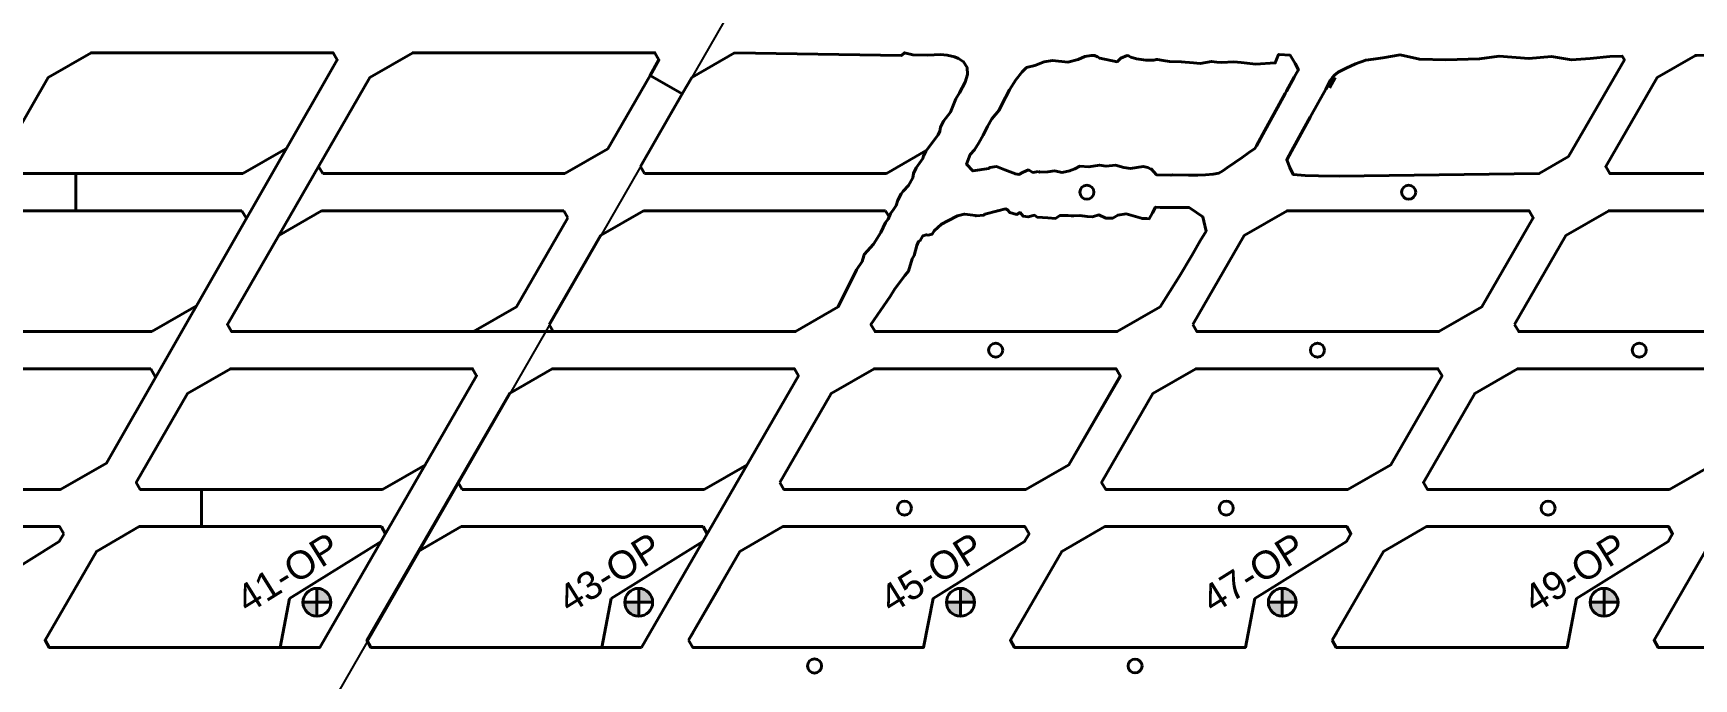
# Model space of a CAD drawing. Header units: millimetres. Extents: x -28 to 1943, y -5245 to 2752.
# Drawn here: x 1349.3 to 1528, y 15.4 to 84.9 of the extents above; entities that cross this region are included whole.
import ezdxf

# ---------------------------------------------------------------- set-up
doc = ezdxf.new("R2010")
doc.units = ezdxf.units.MM
doc.layers.add('167', color=10, linetype='Continuous')
doc.styles.add('DG-T1-473 TO 560$0$Standard', font='arial.ttf')

msp = doc.modelspace()

# ---------------------------------------------------------------- hatches: boundary and pattern name
at = {"linetype": 'Continuous', "lineweight": 40}
h = msp.add_hatch(color=3, dxfattribs=at)
h.paths.add_polyline_path([(1381.316, 23.601, 0.4142136), (1379.816, 25.101), (1379.816, 23.601)])
h.paths.add_polyline_path([(1379.816, 23.601), (1378.316, 23.601, 0.4142136), (1379.816, 22.101)])
h = msp.add_hatch(color=3, dxfattribs=at)
h.paths.add_polyline_path([(1381.316, 23.601, 0.4142136), (1379.816, 25.101), (1379.816, 23.601)])
h.paths.add_polyline_path([(1379.816, 23.601), (1378.316, 23.601, 0.4142136), (1379.816, 22.101)])
h = msp.add_hatch(color=3, dxfattribs=at)
h.paths.add_polyline_path([(1415.957, 23.601, 0.4142136), (1414.457, 25.101), (1414.457, 23.601)])
h.paths.add_polyline_path([(1414.457, 23.601), (1412.957, 23.601, 0.4142136), (1414.457, 22.101)])
h = msp.add_hatch(color=3, dxfattribs=at)
h.paths.add_polyline_path([(1415.957, 23.601, 0.4142136), (1414.457, 25.101), (1414.457, 23.601)])
h.paths.add_polyline_path([(1414.457, 23.601), (1412.957, 23.601, 0.4142136), (1414.457, 22.101)])
at = {"lineweight": 40}
h = msp.add_hatch(color=7, dxfattribs=at)
h.paths.add_polyline_path([(1450.598, 23.601, 0.4142136), (1449.098, 25.101), (1449.098, 23.601)])
h.paths.add_polyline_path([(1449.098, 23.601), (1447.598, 23.601, 0.4142136), (1449.098, 22.101)])
h = msp.add_hatch(color=256, dxfattribs=at)
h.paths.add_polyline_path([(1485.239, 23.601, 0.4142136), (1483.739, 25.101), (1483.739, 23.601)])
h.paths.add_polyline_path([(1483.739, 23.601), (1482.239, 23.601, 0.4142136), (1483.739, 22.101)])
h = msp.add_hatch(color=256, dxfattribs=at)
h.paths.add_polyline_path([(1485.239, 23.601, 0.4142136), (1483.739, 25.101), (1483.739, 23.601)])
h.paths.add_polyline_path([(1483.739, 23.601), (1482.239, 23.601, 0.4142136), (1483.739, 22.101)])
h = msp.add_hatch(color=256, dxfattribs=at)
h.paths.add_polyline_path([(1485.239, 23.601, 0.4142136), (1483.739, 25.101), (1483.739, 23.601)])
h.paths.add_polyline_path([(1483.739, 23.601), (1482.239, 23.601, 0.4142136), (1483.739, 22.101)])
h = msp.add_hatch(color=256, dxfattribs=at)
h.paths.add_polyline_path([(1519.88, 23.601, 0.4142136), (1518.38, 25.101), (1518.38, 23.601)])
h.paths.add_polyline_path([(1518.38, 23.601), (1516.88, 23.601, 0.4142136), (1518.38, 22.101)])
h = msp.add_hatch(color=256, dxfattribs=at)
h.paths.add_polyline_path([(1519.88, 23.601, 0.4142136), (1518.38, 25.101), (1518.38, 23.601)])
h.paths.add_polyline_path([(1518.38, 23.601), (1516.88, 23.601, 0.4142136), (1518.38, 22.101)])
h = msp.add_hatch(color=256, dxfattribs=at)
h.paths.add_polyline_path([(1519.88, 23.601, 0.4142136), (1518.38, 25.101), (1518.38, 23.601)])
h.paths.add_polyline_path([(1518.38, 23.601), (1516.88, 23.601, 0.4142136), (1518.38, 22.101)])

# ---------------------------------------------------------------- linework, layer by layer
at = {"lineweight": 40, "ltscale": 5}
for p, q in [((1415.683, 80.324), (1411.117, 72.416)), ((1415.683, 80.324), (1411.117, 72.416)), ((1419.147, 78.324), (1414.636, 70.511)), ((1419.147, 78.324), (1414.636, 70.511)), ((1371.854, 69.748), (1376.476, 72.416)), ((1371.854, 69.748), (1376.476, 72.416)), ((1406.495, 69.748), (1411.117, 72.416)), ((1406.495, 69.748), (1411.117, 72.416)), ((1441.136, 69.748), (1445.418, 72.22)), ((1441.136, 69.748), (1445.418, 72.22)), ((1353.851, 69.748), (1371.854, 69.748)), ((1353.851, 69.748), (1371.854, 69.748)), ((1380.435, 69.748), (1379.995, 70.511)), ((1380.435, 69.748), (1379.995, 70.511)), ((1380.435, 69.748), (1406.495, 69.748)), ((1380.435, 69.748), (1406.495, 69.748)), ((1415.076, 69.748), (1414.636, 70.511)), ((1415.076, 69.748), (1414.636, 70.511)), ((1415.076, 69.748), (1441.136, 69.748)), ((1415.076, 69.748), (1441.136, 69.748)), ((1353.851, 65.748), (1371.745, 65.748)), ((1353.851, 65.748), (1371.745, 65.748)), ((1371.745, 65.748), (1372.185, 64.985)), ((1371.745, 65.748), (1372.185, 64.985)), ((1380.326, 65.748), (1375.704, 63.08)), ((1380.326, 65.748), (1375.704, 63.08)), ((1380.326, 65.748), (1406.386, 65.748)), ((1380.326, 65.748), (1406.386, 65.748)), ((1406.826, 64.985), (1401.302, 55.416)), ((1406.826, 64.985), (1401.302, 55.416)), ((1406.386, 65.748), (1406.826, 64.985)), ((1406.386, 65.748), (1406.826, 64.985)), ((1414.967, 65.748), (1410.345, 63.08)), ((1414.967, 65.748), (1410.345, 63.08)), ((1414.967, 65.748), (1441.027, 65.748)), ((1414.967, 65.748), (1441.027, 65.748)), ((1441.027, 65.748), (1441.406, 65.091)), ((1441.027, 65.748), (1441.406, 65.091)), ((1410.345, 63.08), (1404.821, 53.511)), ((1410.345, 63.08), (1404.821, 53.511)), ((1362.039, 52.748), (1366.845, 55.523)), ((1362.039, 52.748), (1366.845, 55.523)), ((1396.68, 52.748), (1401.302, 55.416)), ((1396.68, 52.748), (1401.302, 55.416)), ((1345.548, 52.748), (1362.039, 52.748)), ((1345.548, 52.748), (1362.039, 52.748)), ((1405.262, 52.748), (1404.821, 53.511)), ((1405.262, 52.748), (1404.821, 53.511)), ((1345.548, 48.748), (1361.93, 48.748)), ((1345.548, 48.748), (1361.93, 48.748)), ((1361.93, 48.748), (1362.45, 47.848)), ((1361.93, 48.748), (1362.45, 47.848))]:
    msp.add_line(p, q, dxfattribs=at)
at = {"color": 3, "linetype": 'Continuous', "lineweight": 40}
for p, q in [((1489.442, 80.08), (1488.818, 78.998)), ((1489.442, 80.08), (1488.818, 78.998)), ((1519, 69.748), (1518.559, 70.511)), ((1519, 69.748), (1518.559, 70.511)), ((1386.865, 35.748), (1391.487, 38.416)), ((1386.865, 35.748), (1391.487, 38.416)), ((1421.506, 35.748), (1426.128, 38.416)), ((1421.506, 35.748), (1426.128, 38.416)), ((1395.447, 35.748), (1395.006, 36.511)), ((1395.447, 35.748), (1395.006, 36.511)), ((1430.088, 35.748), (1429.647, 36.511)), ((1430.088, 35.748), (1429.647, 36.511)), ((1367.383, 35.748), (1386.865, 35.748)), ((1367.383, 35.748), (1386.865, 35.748)), ((1395.447, 35.748), (1421.506, 35.748)), ((1395.447, 35.748), (1421.506, 35.748)), ((1430.088, 35.748), (1441.283, 35.748)), ((1430.088, 35.748), (1441.283, 35.748)), ((1367.383, 31.748), (1386.756, 31.748)), ((1367.383, 31.748), (1386.756, 31.748)), ((1386.756, 31.748), (1387.197, 30.985)), ((1386.756, 31.748), (1387.197, 30.985)), ((1395.337, 31.748), (1390.715, 29.08)), ((1395.337, 31.748), (1390.715, 29.08)), ((1395.337, 31.748), (1421.397, 31.748)), ((1395.337, 31.748), (1421.397, 31.748)), ((1421.397, 31.748), (1421.838, 30.985)), ((1421.397, 31.748), (1421.838, 30.985)), ((1429.978, 31.748), (1425.356, 29.08)), ((1429.978, 31.748), (1425.356, 29.08)), ((1429.978, 31.748), (1441.283, 31.748)), ((1429.978, 31.748), (1441.283, 31.748)), ((1376.862, 23.996), (1386.717, 30.154)), ((1376.862, 23.996), (1386.717, 30.154)), ((1411.503, 23.996), (1421.358, 30.154)), ((1411.503, 23.996), (1421.358, 30.154)), ((1379.816, 22.101), (1379.816, 25.101)), ((1379.816, 22.101), (1379.816, 25.101)), ((1423.186, 25.321), (1419.832, 19.511)), ((1423.186, 25.321), (1419.832, 19.511)), ((1375.842, 18.748), (1376.862, 23.996)), ((1375.842, 18.748), (1376.862, 23.996)), ((1378.316, 23.601), (1381.316, 23.601)), ((1378.316, 23.601), (1381.316, 23.601)), ((1410.483, 18.748), (1411.503, 23.996)), ((1410.483, 18.748), (1411.503, 23.996)), ((1412.957, 23.601), (1415.957, 23.601)), ((1412.957, 23.601), (1415.957, 23.601)), ((1419.832, 19.511), (1420.312, 20.342)), ((1419.832, 19.511), (1420.312, 20.342)), ((1489.114, 19.511), (1489.594, 20.342)), ((1489.114, 19.511), (1489.594, 20.342)), ((1420.273, 18.748), (1419.832, 19.511)), ((1420.273, 18.748), (1419.832, 19.511))]:
    msp.add_line(p, q, dxfattribs=at)
at = {"color": 7, "lineweight": 40}
for p, q in [((1353.851, 69.748), (1353.851, 65.748)), ((1353.851, 69.748), (1353.851, 65.748)), ((1439.793, 48.748), (1465.853, 48.748)), ((1439.793, 48.748), (1465.853, 48.748)), ((1465.853, 48.748), (1466.294, 47.985)), ((1465.853, 48.748), (1466.294, 47.985)), ((1474.434, 48.748), (1469.812, 46.08)), ((1474.434, 48.748), (1469.812, 46.08)), ((1474.434, 48.748), (1500.494, 48.748)), ((1474.434, 48.748), (1500.494, 48.748)), ((1500.494, 48.748), (1500.935, 47.985)), ((1500.494, 48.748), (1500.935, 47.985)), ((1466.294, 47.985), (1460.769, 38.416)), ((1466.294, 47.985), (1460.769, 38.416)), ((1469.812, 46.08), (1464.288, 36.511)), ((1469.812, 46.08), (1464.288, 36.511)), ((1456.147, 35.748), (1460.769, 38.416)), ((1456.147, 35.748), (1460.769, 38.416)), ((1490.788, 35.748), (1495.41, 38.416)), ((1490.788, 35.748), (1495.41, 38.416)), ((1464.729, 35.748), (1464.288, 36.511)), ((1464.729, 35.748), (1464.288, 36.511)), ((1367.383, 35.748), (1367.383, 31.748)), ((1367.383, 35.748), (1367.383, 31.748)), ((1441.283, 35.748), (1456.147, 35.748)), ((1441.283, 35.748), (1456.147, 35.748)), ((1464.729, 35.748), (1490.788, 35.748)), ((1464.729, 35.748), (1490.788, 35.748)), ((1441.283, 31.748), (1456.038, 31.748)), ((1441.283, 31.748), (1456.038, 31.748)), ((1456.479, 30.985), (1455.999, 30.154)), ((1456.479, 30.985), (1455.999, 30.154)), ((1456.038, 31.748), (1456.479, 30.985)), ((1456.038, 31.748), (1456.479, 30.985)), ((1446.144, 23.996), (1455.999, 30.154)), ((1446.144, 23.996), (1455.999, 30.154)), ((1449.098, 22.101), (1449.098, 25.101)), ((1449.098, 22.101), (1449.098, 25.101)), ((1483.739, 22.101), (1483.739, 25.101)), ((1483.739, 22.101), (1483.739, 25.101)), ((1518.38, 22.101), (1518.38, 25.101)), ((1518.38, 22.101), (1518.38, 25.101)), ((1445.124, 18.748), (1446.144, 23.996)), ((1445.124, 18.748), (1446.144, 23.996)), ((1447.598, 23.601), (1450.598, 23.601)), ((1447.598, 23.601), (1450.598, 23.601)), ((1482.239, 23.601), (1485.239, 23.601)), ((1482.239, 23.601), (1485.239, 23.601)), ((1516.88, 23.601), (1519.88, 23.601)), ((1516.88, 23.601), (1519.88, 23.601))]:
    msp.add_line(p, q, dxfattribs=at)
at = {"color": 7, "linetype": 'Continuous', "lineweight": 40}
for p, q in [((1370.511, 48.748), (1365.889, 46.08)), ((1370.511, 48.748), (1365.889, 46.08)), ((1370.511, 48.748), (1396.571, 48.748)), ((1370.511, 48.748), (1396.571, 48.748)), ((1396.571, 48.748), (1397.012, 47.985)), ((1396.571, 48.748), (1397.012, 47.985)), ((1396.571, 48.748), (1397.012, 47.985)), ((1396.571, 48.748), (1397.012, 47.985)), ((1365.889, 46.08), (1360.365, 36.511)), ((1365.889, 46.08), (1360.365, 36.511)), ((1360.806, 35.748), (1360.365, 36.511)), ((1360.806, 35.748), (1360.365, 36.511))]:
    msp.add_line(p, q, dxfattribs=at)
at = {"color": 3, "lineweight": 40}
msp.add_line((1414.457, 22.101), (1414.457, 25.101), dxfattribs=at)
msp.add_line((1414.457, 22.101), (1414.457, 25.101), dxfattribs=at)
at = {"lineweight": 40}
for points in [[(1353.851, 69.748), (1345.794, 69.748), (1345.354, 70.511), (1350.878, 80.08), (1355.5, 82.748), (1381.56, 82.748), (1382, 81.986), (1357.149, 38.591), (1352.224, 35.748), (1326.165, 35.748), (1325.724, 36.511), (1331.248, 46.08), (1335.87, 48.748), (1345.738, 48.748)], [(1353.851, 69.748), (1345.794, 69.748), (1345.354, 70.511), (1350.878, 80.08), (1355.5, 82.748), (1381.56, 82.748), (1382, 81.986), (1357.149, 38.591), (1352.224, 35.748), (1326.165, 35.748), (1325.724, 36.511), (1331.248, 46.08), (1335.87, 48.748), (1345.738, 48.748)], [(1514.56, 71.586), (1511.378, 69.748), (1489.872, 69.483), (1487.638, 69.493), (1486.204, 69.55), (1484.908, 69.652), (1484.561, 70.412), (1484.216, 71.23), (1484.736, 72.177), (1485.338, 73.261), (1485.973, 74.444), (1486.742, 75.818), (1487.598, 77.383), (1488.412, 78.837), (1488.934, 79.804), (1489.115, 80.069), (1489.359, 80.353), (1489.736, 80.684), (1490.627, 81.102), (1491.623, 81.58), (1492.727, 81.962), (1493.573, 82.082), (1494.55, 82.227), (1496.425, 82.519), (1498.498, 82.054), (1501.359, 82.004), (1504.974, 82.116), (1507.084, 82.384), (1510.293, 82.123), (1512.708, 82.345), (1514.871, 82.008), (1516.898, 82.144), (1519.012, 82.363), (1520.326, 82.398), (1520.564, 81.985), (1514.56, 71.586)], [(1514.56, 71.586), (1511.378, 69.748), (1489.872, 69.483), (1487.638, 69.493), (1486.204, 69.55), (1484.908, 69.652), (1484.561, 70.412), (1484.216, 71.23), (1484.736, 72.177), (1485.338, 73.261), (1485.973, 74.444), (1486.742, 75.818), (1487.598, 77.383), (1488.412, 78.837), (1488.934, 79.804), (1489.115, 80.069), (1489.359, 80.353), (1489.736, 80.684), (1490.627, 81.102), (1491.623, 81.58), (1492.727, 81.962), (1493.573, 82.082), (1494.55, 82.227), (1496.425, 82.519), (1498.498, 82.054), (1501.359, 82.004), (1504.974, 82.116), (1507.084, 82.384), (1510.293, 82.123), (1512.708, 82.345), (1514.871, 82.008), (1516.898, 82.144), (1519.012, 82.363), (1520.326, 82.398), (1520.564, 81.985), (1514.56, 71.586)], [(1524.083, 80.08), (1528.22, 82.468), (1528.328, 82.473), (1531.247, 82.567), (1533.247, 82.401), (1534.882, 82.569), (1537.548, 82.44), (1538.07, 82.748), (1554.765, 82.748), (1555.206, 81.985), (1549.201, 71.586), (1546.019, 69.748), (1519, 69.748), (1518.559, 70.511), (1524.083, 80.08), (1518.559, 70.511)], [(1524.083, 80.08), (1528.22, 82.468), (1528.328, 82.473), (1531.247, 82.567), (1533.247, 82.401), (1534.882, 82.569), (1537.548, 82.44), (1538.07, 82.748), (1554.765, 82.748), (1555.206, 81.985), (1549.201, 71.586), (1546.019, 69.748), (1519, 69.748), (1518.559, 70.511), (1524.083, 80.08), (1518.559, 70.511)], [(1345.738, 52.748), (1335.98, 52.748), (1335.539, 53.511), (1341.063, 63.08), (1345.685, 65.748), (1353.851, 65.748)], [(1345.738, 52.748), (1335.98, 52.748), (1335.539, 53.511), (1341.063, 63.08), (1345.685, 65.748), (1353.851, 65.748)], [(1367.383, 35.748), (1360.806, 35.748), (1360.365, 36.511), (1365.889, 46.08), (1370.511, 48.748), (1396.571, 48.748), (1397.012, 47.985), (1380.132, 18.748), (1350.991, 18.748), (1350.55, 19.511), (1356.074, 29.08), (1360.696, 31.748), (1367.383, 31.748)], [(1367.383, 35.748), (1360.806, 35.748), (1360.365, 36.511), (1365.889, 46.08), (1370.511, 48.748), (1396.571, 48.748), (1397.012, 47.985), (1380.132, 18.748), (1350.991, 18.748), (1350.55, 19.511), (1356.074, 29.08), (1360.696, 31.748), (1367.383, 31.748)], [(1414.773, 18.748), (1385.632, 18.748), (1385.191, 19.511), (1400.53, 46.08), (1405.152, 48.748), (1431.212, 48.748), (1431.653, 47.985), (1414.773, 18.748)], [(1414.773, 18.748), (1385.632, 18.748), (1385.191, 19.511), (1400.53, 46.08), (1405.152, 48.748), (1431.212, 48.748), (1431.653, 47.985), (1414.773, 18.748)], [(1429.647, 36.511), (1434.986, 45.759), (1435.171, 46.08), (1439.793, 48.748), (1465.853, 48.748), (1466.309, 47.958), (1460.758, 38.41), (1456.147, 35.748), (1430.088, 35.748), (1429.647, 36.511)], [(1429.647, 36.511), (1434.986, 45.759), (1435.171, 46.08), (1439.793, 48.748), (1465.853, 48.748), (1466.309, 47.958), (1460.758, 38.41), (1456.147, 35.748), (1430.088, 35.748), (1429.647, 36.511)], [(1352.556, 30.985), (1352.076, 30.154), (1342.221, 23.996), (1341.201, 18.748), (1316.35, 18.748), (1315.909, 19.511), (1321.433, 29.08), (1326.055, 31.748), (1352.115, 31.748), (1352.556, 30.985)], [(1352.556, 30.985), (1352.076, 30.154), (1342.221, 23.996), (1341.201, 18.748), (1316.35, 18.748), (1315.909, 19.511), (1321.433, 29.08), (1326.055, 31.748), (1352.115, 31.748), (1352.556, 30.985)], [(1490.64, 30.154), (1480.785, 23.996), (1479.765, 18.748), (1454.914, 18.748), (1454.473, 19.511), (1459.997, 29.08), (1464.619, 31.748), (1490.679, 31.748), (1491.12, 30.985), (1490.64, 30.154)], [(1490.64, 30.154), (1480.785, 23.996), (1479.765, 18.748), (1454.914, 18.748), (1454.473, 19.511), (1459.997, 29.08), (1464.619, 31.748), (1490.679, 31.748), (1491.12, 30.985), (1490.64, 30.154)]]:
    msp.add_lwpolyline(points, dxfattribs=at)
for points in [[(1424.782, 82.748), (1442.742, 82.458), (1443.08, 82.748), (1443.963, 82.536), (1445.593, 82.511), (1446.931, 82.586), (1447.677, 82.495), (1448.445, 82.306), (1448.872, 82.144), (1449.428, 81.781), (1449.807, 81.18), (1449.85, 80.411), (1449.59, 79.583), (1448.996, 78.435), (1448.579, 77.792), (1448.294, 77.064), (1448.021, 76.356), (1447.281, 75.398), (1446.929, 74.735), (1446.887, 74.315), (1446.703, 73.938), (1445.464, 72.294), (1445.361, 72.129), (1445.11, 71.647), (1445.046, 71.378), (1444.339, 70.356), (1444.042, 69.775), (1443.974, 69.303), (1443.512, 68.456), (1442.929, 67.867), (1442.728, 67.576), (1442.363, 66.894), (1442.177, 66.318), (1441.807, 65.764), (1441.562, 65.454), (1441.307, 64.861), (1441.027, 64.468), (1440.513, 63.425), (1439.746, 62.146), (1438.729, 61.026), (1438.678, 60.9), (1438.508, 60.274), (1437.893, 59.403), (1435.943, 55.416), (1431.321, 52.748), (1370.621, 52.748), (1370.18, 53.511), (1385.519, 80.08), (1390.141, 82.748), (1416.201, 82.748), (1416.641, 81.985), (1415.683, 80.324), (1419.147, 78.324), (1420.16, 80.08)], [(1424.782, 82.748), (1442.742, 82.458), (1443.08, 82.748), (1443.963, 82.536), (1445.593, 82.511), (1446.931, 82.586), (1447.677, 82.495), (1448.445, 82.306), (1448.872, 82.144), (1449.428, 81.781), (1449.807, 81.18), (1449.85, 80.411), (1449.59, 79.583), (1448.996, 78.435), (1448.579, 77.792), (1448.294, 77.064), (1448.021, 76.356), (1447.281, 75.398), (1446.929, 74.735), (1446.887, 74.315), (1446.703, 73.938), (1445.464, 72.294), (1445.361, 72.129), (1445.11, 71.647), (1445.046, 71.378), (1444.339, 70.356), (1444.042, 69.775), (1443.974, 69.303), (1443.512, 68.456), (1442.929, 67.867), (1442.728, 67.576), (1442.363, 66.894), (1442.177, 66.318), (1441.807, 65.764), (1441.562, 65.454), (1441.307, 64.861), (1441.027, 64.468), (1440.513, 63.425), (1439.746, 62.146), (1438.729, 61.026), (1438.678, 60.9), (1438.508, 60.274), (1437.893, 59.403), (1435.943, 55.416), (1431.321, 52.748), (1370.621, 52.748), (1370.18, 53.511), (1385.519, 80.08), (1390.141, 82.748), (1416.201, 82.748), (1416.641, 81.985), (1415.683, 80.324), (1419.147, 78.324), (1420.16, 80.08)], [(1457.488, 69.971), (1457.631, 69.919), (1458.485, 69.943), (1459.2, 70.041), (1460.025, 69.868), (1460.843, 70.036), (1461.395, 70.252), (1461.957, 70.54), (1462.927, 70.46), (1464.071, 70.668), (1464.775, 70.534), (1465.797, 70.64), (1466.67, 70.419), (1467.383, 70.313), (1468.766, 70.528), (1469.267, 70.388), (1469.592, 70.211), (1469.635, 70.254), (1470.208, 69.624), (1470.273, 69.624), (1471.748, 69.597), (1471.934, 69.599), (1473.631, 69.572), (1474.633, 69.597), (1475.456, 69.63), (1476.313, 69.673), (1476.907, 69.806), (1477.355, 70.054), (1477.831, 70.405), (1479.412, 71.493), (1480.107, 71.968), (1480.785, 72.466), (1480.978, 72.731), (1481.864, 74.388), (1482.843, 76.158), (1484.046, 78.366), (1484.191, 78.636), (1485.015, 80.119), (1485.457, 80.897), (1485.467, 80.918), (1485.109, 81.615), (1484.571, 82.495), (1483.395, 82.58), (1483.338, 82.567), (1482.983, 81.671), (1480.847, 81.535), (1479.952, 81.631), (1479.32, 81.707), (1478.505, 81.786), (1477.199, 81.698), (1476.7, 81.751), (1476.128, 81.824), (1474.889, 81.608), (1474.196, 81.669), (1472.867, 81.783), (1471.583, 81.799), (1470.905, 81.924), (1470.308, 82.047), (1470.181, 82.041), (1469.907, 81.973), (1469.058, 81.968), (1468.038, 82.107), (1467.448, 82.298), (1467.189, 82.439), (1467.049, 82.448), (1466.355, 82.17), (1465.957, 81.783), (1464.092, 82.159), (1463.849, 82.33), (1463.507, 82.477), (1463.152, 82.457), (1462.486, 82.34), (1461.764, 82.034), (1460.645, 81.756), (1459.001, 81.938), (1458.091, 81.769), (1457.1, 81.393), (1456.206, 81.151), (1455.724, 80.7), (1455.037, 79.828), (1454.361, 78.779), (1453.555, 77.18), (1453.278, 76.572), (1452.479, 75.627), (1451.987, 74.834), (1451.553, 73.88), (1451.055, 73.059), (1450.604, 72.322), (1450.149, 71.817), (1449.761, 70.747), (1450.433, 70.033), (1452.135, 70.315), (1452.268, 70.419), (1452.979, 70.511), (1453.874, 70.153), (1455.002, 69.713), (1455.369, 69.658), (1455.849, 69.91), (1456.405, 70.15), (1456.88, 69.88)], [(1457.488, 69.971), (1457.631, 69.919), (1458.485, 69.943), (1459.2, 70.041), (1460.025, 69.868), (1460.843, 70.036), (1461.395, 70.252), (1461.957, 70.54), (1462.927, 70.46), (1464.071, 70.668), (1464.775, 70.534), (1465.797, 70.64), (1466.67, 70.419), (1467.383, 70.313), (1468.766, 70.528), (1469.267, 70.388), (1469.592, 70.211), (1469.635, 70.254), (1470.208, 69.624), (1470.273, 69.624), (1471.748, 69.597), (1471.934, 69.599), (1473.631, 69.572), (1474.633, 69.597), (1475.456, 69.63), (1476.313, 69.673), (1476.907, 69.806), (1477.355, 70.054), (1477.831, 70.405), (1479.412, 71.493), (1480.107, 71.968), (1480.785, 72.466), (1480.978, 72.731), (1481.864, 74.388), (1482.843, 76.158), (1484.046, 78.366), (1484.191, 78.636), (1485.015, 80.119), (1485.457, 80.897), (1485.467, 80.918), (1485.109, 81.615), (1484.571, 82.495), (1483.395, 82.58), (1483.338, 82.567), (1482.983, 81.671), (1480.847, 81.535), (1479.952, 81.631), (1479.32, 81.707), (1478.505, 81.786), (1477.199, 81.698), (1476.7, 81.751), (1476.128, 81.824), (1474.889, 81.608), (1474.196, 81.669), (1472.867, 81.783), (1471.583, 81.799), (1470.905, 81.924), (1470.308, 82.047), (1470.181, 82.041), (1469.907, 81.973), (1469.058, 81.968), (1468.038, 82.107), (1467.448, 82.298), (1467.189, 82.439), (1467.049, 82.448), (1466.355, 82.17), (1465.957, 81.783), (1464.092, 82.159), (1463.849, 82.33), (1463.507, 82.477), (1463.152, 82.457), (1462.486, 82.34), (1461.764, 82.034), (1460.645, 81.756), (1459.001, 81.938), (1458.091, 81.769), (1457.1, 81.393), (1456.206, 81.151), (1455.724, 80.7), (1455.037, 79.828), (1454.361, 78.779), (1453.555, 77.18), (1453.278, 76.572), (1452.479, 75.627), (1451.987, 74.834), (1451.553, 73.88), (1451.055, 73.059), (1450.604, 72.322), (1450.149, 71.817), (1449.761, 70.747), (1450.433, 70.033), (1452.135, 70.315), (1452.268, 70.419), (1452.979, 70.511), (1453.874, 70.153), (1455.002, 69.713), (1455.369, 69.658), (1455.849, 69.91), (1456.405, 70.15), (1456.88, 69.88)], [(1470.584, 55.416), (1465.962, 52.748), (1462.562, 52.748), (1439.903, 52.748), (1439.462, 53.511), (1441.509, 56.512), (1442.038, 57.342), (1442.714, 58.252), (1443.116, 58.784), (1443.491, 59.247), (1443.902, 60.57), (1444.104, 60.916), (1444.388, 62.024), (1444.591, 62.434), (1444.765, 62.532), (1445.041, 63.045), (1445.42, 63.171), (1445.602, 63.139), (1446.063, 63.237), (1446.254, 63.578), (1447.045, 64.304), (1447.717, 64.676), (1448.767, 65.203), (1449.477, 65.38), (1449.557, 65.398), (1450.704, 65.23), (1450.779, 65.202), (1451.604, 65.269), (1451.732, 65.374), (1453.111, 65.749), (1453.934, 65.949), (1454.155, 65.836), (1454.407, 65.548), (1455.118, 65.359), (1455.519, 65.546), (1455.83, 65.171), (1456.367, 65.094), (1457.056, 65.265), (1457.357, 65.071), (1458.489, 65.002), (1459.311, 64.921), (1459.795, 65.229), (1460.68, 65.245), (1461.001, 65.22), (1461.288, 65.194), (1461.949, 65.228), (1462.737, 65.116), (1463.291, 65.112), (1463.993, 65.297), (1464.733, 64.967), (1465.482, 64.952), (1466.019, 65.272), (1466.923, 65.408), (1468.688, 64.903), (1469.129, 64.917), (1469.404, 64.887), (1469.776, 65.522), (1470.105, 66.12), (1470.123, 66.123), (1470.579, 66.114), (1472.072, 66.098), (1473.701, 66.082), (1474.496, 65.546), (1475.17, 65.081), (1475.275, 64.613), (1475.526, 63.556), (1474.904, 62.502), (1473.994, 60.935), (1472.686, 58.716)], [(1470.584, 55.416), (1465.962, 52.748), (1462.562, 52.748), (1439.903, 52.748), (1439.462, 53.511), (1441.509, 56.512), (1442.038, 57.342), (1442.714, 58.252), (1443.116, 58.784), (1443.491, 59.247), (1443.902, 60.57), (1444.104, 60.916), (1444.388, 62.024), (1444.591, 62.434), (1444.765, 62.532), (1445.041, 63.045), (1445.42, 63.171), (1445.602, 63.139), (1446.063, 63.237), (1446.254, 63.578), (1447.045, 64.304), (1447.717, 64.676), (1448.767, 65.203), (1449.477, 65.38), (1449.557, 65.398), (1450.704, 65.23), (1450.779, 65.202), (1451.604, 65.269), (1451.732, 65.374), (1453.111, 65.749), (1453.934, 65.949), (1454.155, 65.836), (1454.407, 65.548), (1455.118, 65.359), (1455.519, 65.546), (1455.83, 65.171), (1456.367, 65.094), (1457.056, 65.265), (1457.357, 65.071), (1458.489, 65.002), (1459.311, 64.921), (1459.795, 65.229), (1460.68, 65.245), (1461.001, 65.22), (1461.288, 65.194), (1461.949, 65.228), (1462.737, 65.116), (1463.291, 65.112), (1463.993, 65.297), (1464.733, 64.967), (1465.482, 64.952), (1466.019, 65.272), (1466.923, 65.408), (1468.688, 64.903), (1469.129, 64.917), (1469.404, 64.887), (1469.776, 65.522), (1470.105, 66.12), (1470.123, 66.123), (1470.579, 66.114), (1472.072, 66.098), (1473.701, 66.082), (1474.496, 65.546), (1475.17, 65.081), (1475.275, 64.613), (1475.526, 63.556), (1474.904, 62.502), (1473.994, 60.935), (1472.686, 58.716)], [(1508.744, 53.511), (1514.268, 63.08), (1518.89, 65.748), (1544.95, 65.748), (1545.391, 64.985), (1539.866, 55.416), (1535.244, 52.748), (1509.185, 52.748)], [(1508.744, 53.511), (1514.268, 63.08), (1518.89, 65.748), (1544.95, 65.748), (1545.391, 64.985), (1539.866, 55.416), (1535.244, 52.748), (1509.185, 52.748)], [(1525.429, 35.748), (1499.37, 35.748), (1498.929, 36.511), (1504.453, 46.08), (1509.075, 48.748), (1535.135, 48.748), (1535.576, 47.985), (1530.051, 38.416)], [(1525.429, 35.748), (1499.37, 35.748), (1498.929, 36.511), (1504.453, 46.08), (1509.075, 48.748), (1535.135, 48.748), (1535.576, 47.985), (1530.051, 38.416)], [(1419.832, 19.511), (1420.273, 18.748), (1445.124, 18.748), (1446.144, 23.996), (1455.999, 30.154), (1456.479, 30.985), (1456.038, 31.748), (1429.978, 31.748), (1425.356, 29.08)], [(1419.832, 19.511), (1420.273, 18.748), (1445.124, 18.748), (1446.144, 23.996), (1455.999, 30.154), (1456.479, 30.985), (1456.038, 31.748), (1429.978, 31.748), (1425.356, 29.08)]]:
    msp.add_lwpolyline(points, close=True, dxfattribs=at)
at = {"linetype": 'Continuous', "lineweight": 40}
for points in [[(1474.103, 53.511), (1479.627, 63.08), (1484.249, 65.748), (1510.309, 65.748), (1510.75, 64.985), (1505.225, 55.416), (1500.603, 52.748), (1474.544, 52.748), (1474.103, 53.511)], [(1474.103, 53.511), (1479.627, 63.08), (1484.249, 65.748), (1510.309, 65.748), (1510.75, 64.985), (1505.225, 55.416), (1500.603, 52.748), (1474.544, 52.748), (1474.103, 53.511)], [(1495.41, 38.416), (1490.788, 35.748), (1464.729, 35.748), (1464.288, 36.511), (1469.812, 46.079), (1474.434, 48.748), (1500.494, 48.748), (1500.935, 47.985), (1495.41, 38.416), (1500.935, 47.985)], [(1495.41, 38.416), (1490.788, 35.748), (1464.729, 35.748), (1464.288, 36.511), (1469.812, 46.079), (1474.434, 48.748), (1500.494, 48.748), (1500.935, 47.985), (1495.41, 38.416), (1500.935, 47.985)]]:
    msp.add_lwpolyline(points, dxfattribs=at)
msp.add_lwpolyline([(1489.114, 19.511), (1494.638, 29.08), (1499.26, 31.748), (1525.32, 31.748), (1525.761, 30.985), (1525.281, 30.154), (1515.426, 23.996), (1514.406, 18.748), (1489.555, 18.748)], close=True, dxfattribs=at)
msp.add_lwpolyline([(1489.114, 19.511), (1494.638, 29.08), (1499.26, 31.748), (1525.32, 31.748), (1525.761, 30.985), (1525.281, 30.154), (1515.426, 23.996), (1514.406, 18.748), (1489.555, 18.748)], close=True, dxfattribs=at)
at = {"color": 7, "linetype": 'Continuous', "lineweight": 40}
msp.add_lwpolyline([(1541.763, 18.748), (1524.196, 18.748), (1523.755, 19.511), (1529.279, 29.08)], dxfattribs=at)
msp.add_lwpolyline([(1541.763, 18.748), (1524.196, 18.748), (1523.755, 19.511), (1529.279, 29.08)], dxfattribs=at)
at = {"lineweight": 40}
for centre, radius in [((1462.7, 67.743), 0.757), ((1497.341, 67.743), 0.757), ((1452.885, 50.743), 0.757), ((1487.526, 50.743), 0.757), ((1522.167, 50.743), 0.757), ((1443.07, 33.743), 0.757), ((1477.711, 33.743), 0.757), ((1512.353, 33.743), 0.757), ((1512.353, 33.743), 0.757), ((1449.098, 23.601), 1.5), ((1483.739, 23.601), 1.5), ((1518.38, 23.601), 1.5), ((1433.391, 16.749), 0.757), ((1467.888, 16.748), 0.75)]:
    msp.add_circle(centre, radius, dxfattribs=at)
at = {"color": 3, "linetype": 'Continuous', "lineweight": 40}
for centre in [(1379.816, 23.601), (1414.457, 23.601)]:
    msp.add_circle(centre, 1.5, dxfattribs=at)
at = {"color": 7, "lineweight": 40}
msp.add_circle((1449.098, 23.601), 1.5, dxfattribs=at)
at = {"layer": '167'}
msp.add_lwpolyline([(793.984, -747.719), (1288.758, -747.718), (1347.109, -646.658), (1351.609, -644.06), (1383.259, -644.06), (1805.194, 86.748), (1770.861, 87.511), (1838.66, 204.944), (1646.978, 301.627), (1521.565, 87.697), (1424.451, 87.511), (1164.8, -363.75), (913.868, -363.748), (890.119, -410.232), (793.984, -747.719)], close=True, dxfattribs=at)

# ---------------------------------------------------------------- texts
at = {"linetype": 'Continuous', "style": 'DG-T1-473 TO 560$0$Standard'}
for s, p in [('41-OP', (1372.348, 22.314)), ('43-OP', (1406.989, 22.314)), ('45-OP', (1441.63, 22.314)), ('47-OP', (1476.271, 22.314)), ('49-OP', (1510.912, 22.314))]:
    msp.add_text(s, height=3, rotation=32, dxfattribs=at).set_placement(p)

doc.saveas('drawing.dxf')
